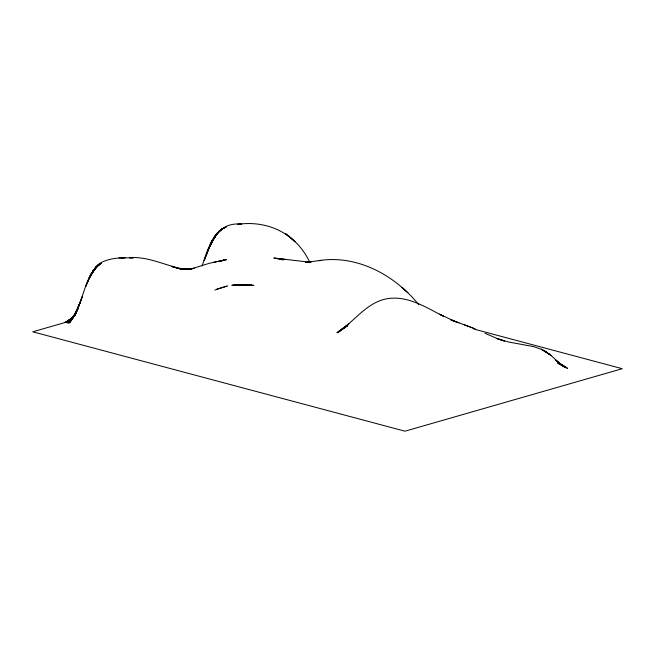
<?xml version="1.0" encoding="UTF-8"?>
<svg xmlns="http://www.w3.org/2000/svg" width="655" height="655" viewBox="0 0 655 655"><rect width="100%" height="100%" fill="white"/><g stroke="black" fill="none" stroke-linecap="round" stroke-linejoin="round"><path stroke-width="0.98" d="M202.207 265.946C208.249 246.468 216.306 221.488 241.408 224.133L237.601 224.354C268.353 219.933 296.641 233.982 309.88 262.573M81.457 298.967L75.759 313.508L69.643 322.849L75.759 313.508L82.35 296.527L78.084 307.752L71.714 319.918C83.832 302.602 83.439 277.573 100.027 263.236C107.51 258.889 116.541 257.882 125.064 257.751L119.046 257.906M76.553 311.289L80.197 302.233L74.064 316.087L67.981 323.136L74.064 316.087L76.185 312.189L70.347 320.655L73.573 316.652M77.765 308.923L74.662 315.194L69.856 320.115L75.767 313.622M76.619 311.33L78.354 307.875L72.484 318.101L68.783 321.032M78.354 307.875L74.662 315.194L75.702 313.696M212.597 240.901L208.585 248.998L204.262 260.477C209.158 248.163 213.194 232.41 226.605 226.695L220.817 229.528L224.428 227.744L218.614 231.485L217.042 233.917M213.546 239.165L216.396 233.966L219.99 230.74L214.234 237.004L210.705 244.364L216.396 233.966L222.217 229.062L218.614 231.485M92.568 272.243L89.981 276.484L95.679 267.158L101.492 263.22L95.679 267.158L93.608 270.548M76.185 312.189L72.484 318.101L66.638 322.719M215.069 236.963L212.85 240.385L216.085 235.399M93.771 270.155L92.134 272.562L93.853 270.269M95.008 268.738L97.882 264.915L94.32 269.352L96.219 267.314M75.554 313.688L72.001 318.166L68.046 320.966L73.442 316.75M94.32 269.352L95.925 267.543M98.127 265.275L100.027 263.236L98.242 265.087M75.309 314.891L71.256 318.838L65.582 322.35L73.057 317.151M73.499 316.643L70.142 319.591L64.517 322.661M342.876 328.777L348.747 323.865L336.948 332.74L347.256 325.535L339.143 331.307L345.038 327.156M344.391 327.623L338.537 332.077C355.125 320.516 368.257 300.498 389.905 298.344C409.359 296.396 426.749 307.801 443.386 316.218L439.611 314.236L454.513 321.212L450.746 319.787L475.301 328.957M341.304 329.891L347.125 326.174M68.046 320.966L70.969 319.124L66.925 321.662M346.356 326.419L347.821 325.641M214.799 290.075L227.391 285.998L216.985 289.002M218.991 261.689L221.185 260.862M221.529 260.886L224.927 259.806L220.522 260.862L226.499 259.642L209.551 263.236L190.449 269.18L194.191 268.19L188.239 269.401L191.989 268.771L183.826 269.385L180.076 269.107L189.77 269.246L181.664 269.205L171.897 266.585L177.906 268.427L187.576 269.598C167.958 267.355 149.897 256.031 129.477 257.718L133.202 257.841L121.257 257.849M67.85 321.703L32.75 331.798L404.986 431.195L622.25 368.7L477.02 329.915M219.908 260.952L213.948 262.188M321.13 260.379L305.394 262.426L311.387 261.926M318.944 260.6C357.319 254.574 394.998 275.313 418.619 304.542M307.637 262.237L309.831 262.213L273.864 258.013L283.181 259.822M285.122 259.38L275.354 258.291M473.737 329.039L474.204 329.162M475.129 329.416L476.545 329.793M283.238 259.781L280.422 258.946L283.001 259.732M456.715 322.031L452.949 320.688L458.885 322.809M558.748 363.64L560.623 364.311L558.027 363.263M463.339 324.389L473.107 328.081M558.322 363.509L565.822 366.931L559.943 364.139L567.525 368.347L561.384 364.95L557.61 362.19L563.718 366.317L555.366 359.857L565.2 367.627L559.149 363.099L562.972 366.415L550.978 355.411L541.267 349.238L533.743 346.642L508.288 341.935L496.359 338.348L504.506 341.075L498.619 339.175L485.011 333.256M559.943 364.139L562.056 365.228L557.88 362.927M557.708 362.862L559.198 363.713M407.868 292.777L401.875 287.398L405.658 290.787M209.968 245.461L206.448 254.377L212.105 240.762L215.683 235.554L209.968 245.461M89.219 278.015L85.699 286.497C89.113 278.588 91.716 269.696 99.282 264.702L93.518 269.983L87.762 281.306L91.291 273.692L97.112 266.585L91.291 273.692L89.219 278.015L94.869 269.148L89.219 278.015M212.105 240.762L208.585 248.998L214.234 237.004L217.82 232.844L212.105 240.762M235.587 284.974L231.829 285.285L239.935 284.745L250.226 285.015L244.364 284.704L253.976 285.408L236.177 284.843L243.635 284.728L251.815 285.187L233.95 285.048L243.635 284.728L235.587 284.974M543.47 350.384L541.267 349.238L547.236 352.57L543.47 350.384M548.775 353.782L545.034 351.178L550.978 355.411L548.775 353.782M289.264 236.455L285.49 233.671L295.094 241.752L289.264 236.455"/></g></svg>
